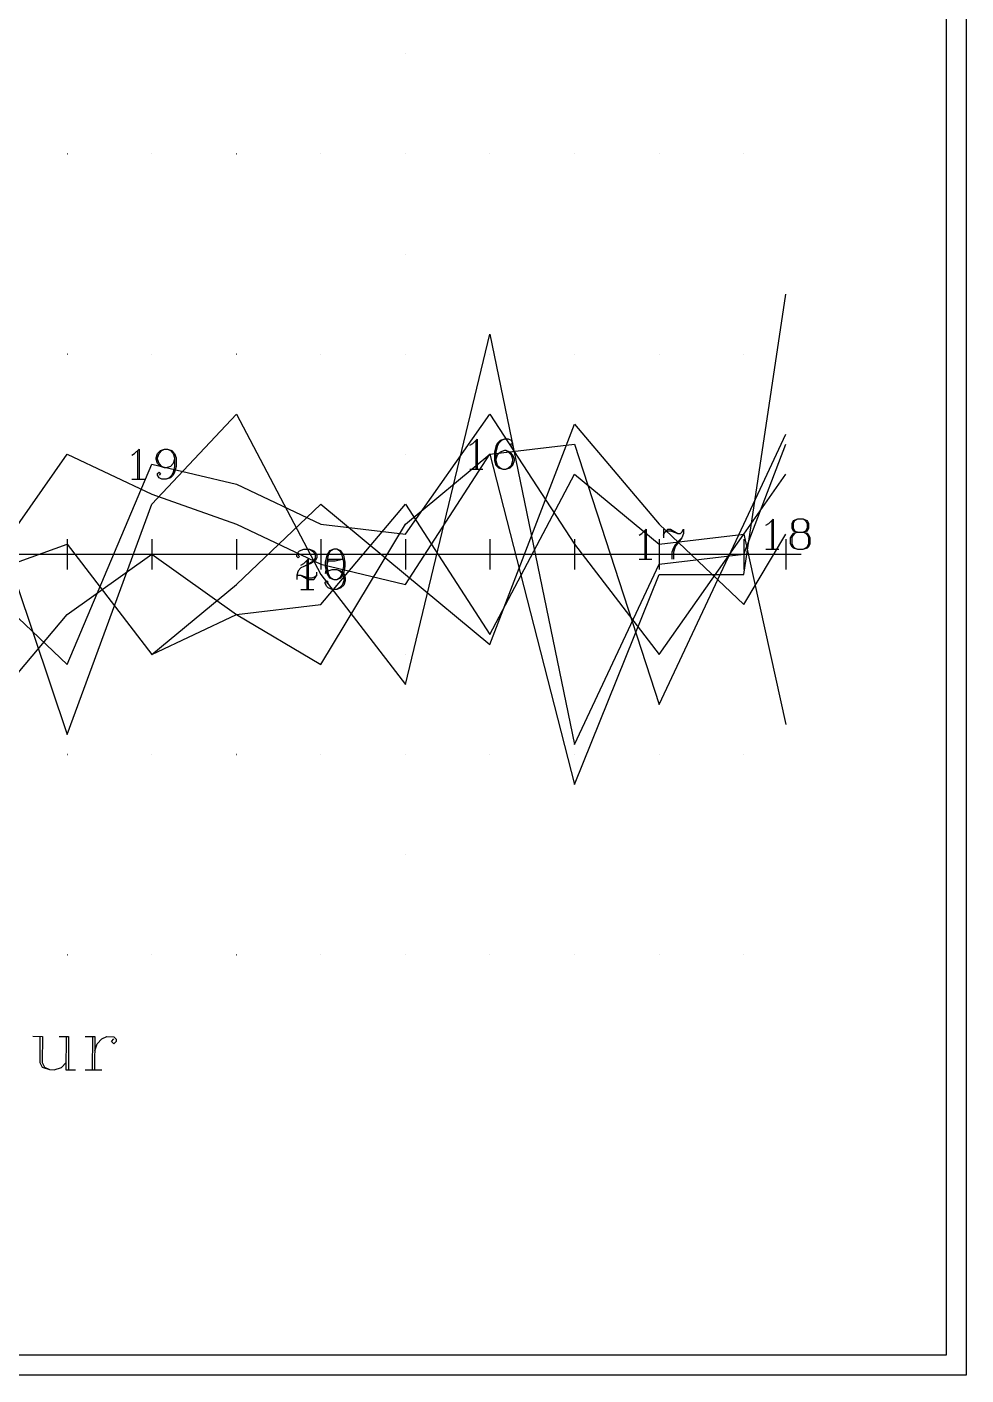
# Model space of a CAD drawing. Extents: x 10 to 200, y 0 to 250.
# Drawn here: x 153.1 to 200, y 0 to 67.3 of the extents above; entities that cross this region are included whole.
import ezdxf

# ---------------------------------------------------------------- set-up
doc = ezdxf.new("R2010")
doc.units = 0
doc.linetypes.add('1', pattern=[0])
for name, color, linetype in [('1', 7, '1'), ('2', 7, '1'), ('3', 7, '1')]:
    doc.layers.add(name, color=color, linetype=linetype)

msp = doc.modelspace()

# ---------------------------------------------------------------- linework, layer by layer
at = {"layer": '1'}
for p, q in [((175.5, 46.68), (175.5, 45.25)), ((158.6, 46.18), (158.6, 44.75)), ((175.21, 45.25), (175.85, 45.25)), ((158.31, 44.75), (158.95, 44.75)), ((190.29, 42.68), (190.29, 41.25)), ((155.08, 41.76), (155.08, 40.24)), ((159.31, 41.76), (159.31, 40.24)), ((163.54, 41.76), (163.54, 40.24)), ((167.76, 41.76), (167.76, 40.24)), ((171.99, 41.76), (171.99, 40.24)), ((176.21, 41.76), (176.21, 40.24)), ((180.44, 41.76), (180.44, 40.24)), ((183.95, 42.18), (183.95, 40.75)), ((184.66, 41.76), (184.66, 40.24)), ((184.88, 42.25), (184.88, 41.82)), ((188.89, 41.76), (188.89, 40.24)), ((191, 41.76), (191, 40.24)), ((190, 41.25), (190.64, 41.25)), ((154.32, 41), (155.85, 41)), ((158.55, 41), (160.07, 41)), ((162.77, 41), (164.3, 41)), ((167, 41), (168.52, 41)), ((167.05, 40.68), (167.05, 39.25)), ((168.12, 40.75), (167.97, 40.04)), ((168.12, 40.75), (168.83, 40.75)), ((171.22, 41), (172.75, 41)), ((175.45, 41), (176.97, 41)), ((179.67, 41), (181.2, 41)), ((183.66, 40.75), (184.3, 40.75)), ((183.9, 41), (185.42, 41)), ((188.13, 41), (189.65, 41)), ((190.24, 41), (191.76, 41)), ((166.76, 39.25), (167.4, 39.25))]:
    msp.add_line(p, q, dxfattribs=at)
for points in [[(95.93, 34), (100.15, 42.5), (104.38, 35.5), (108.61, 46), (112.83, 37), (117.06, 43), (121.28, 41), (125.51, 43), (129.73, 40.5), (133.96, 34), (138.18, 48.5), (142.41, 36), (146.63, 39), (150.86, 40), (155.08, 41.5), (159.31, 36), (163.54, 38), (167.76, 35.5), (171.99, 42.5), (176.21, 46), (180.44, 29.5), (184.66, 40), (188.89, 40), (191, 54)], [(95.93, 39.5), (100.15, 41), (104.38, 38), (108.61, 43.5), (112.83, 44), (117.06, 35.5), (121.28, 37), (125.51, 26.5), (129.73, 35.5), (133.96, 41.5), (138.18, 34), (142.41, 47.5), (146.63, 48), (150.86, 44.5), (155.08, 32), (159.31, 43.5), (163.54, 48), (167.76, 40), (171.99, 34.5), (176.21, 52), (180.44, 31.5), (184.66, 40.5), (188.89, 41), (191, 46.5)], [(95.93, 39.5), (100.15, 42), (104.38, 35), (108.61, 42.5), (112.83, 43), (117.06, 35), (121.28, 40.5), (125.51, 39.5), (129.73, 42), (133.96, 42), (138.18, 40), (142.41, 48), (146.63, 40), (150.86, 33), (155.08, 38), (159.31, 41), (163.54, 38), (167.76, 38.5), (171.99, 43.5), (176.21, 37), (180.44, 45), (184.66, 41.5), (188.89, 42), (191, 45)], [(95.93, 40), (100.15, 43.5), (104.38, 41), (108.61, 39.5), (112.83, 40.5), (117.06, 38.5), (121.28, 40.5), (125.51, 41), (129.73, 39.5), (133.96, 26), (138.18, 44.5), (142.41, 40), (146.63, 34), (150.86, 39.5), (155.08, 35.5), (159.31, 45.5), (163.54, 44.5), (167.76, 42.5), (171.99, 42), (176.21, 48), (180.44, 41.5), (184.66, 36), (188.89, 42), (191, 32.5)], [(95.93, 39.5), (100.15, 43), (104.38, 42), (108.61, 42), (112.83, 39), (117.06, 40), (121.28, 42.5), (125.51, 37.5), (129.73, 36), (133.96, 46), (138.18, 44), (142.41, 39.5), (146.63, 41.5), (150.86, 40), (155.08, 41.5), (159.31, 36), (163.54, 39.5), (167.76, 43.5), (171.99, 40), (176.21, 36.5), (180.44, 47.5), (184.66, 42.5), (188.89, 38.5), (191, 42)], [(95.93, 45.5), (100.15, 40), (104.38, 45.5), (108.61, 40), (112.83, 42), (117.06, 41.5), (121.28, 41.5), (125.51, 44), (129.73, 41.5), (133.96, 34), (138.18, 41.5), (142.41, 45.5), (146.63, 42.5), (150.86, 40), (155.08, 46), (159.31, 44), (163.54, 42.5), (167.76, 40.5), (171.99, 39.5), (176.21, 46), (180.44, 46.5), (184.66, 33.5), (188.89, 42.5), (191, 47)], [(175.21, 46.46), (175.35, 46.54), (175.57, 46.75), (175.57, 45.25)], [(177.28, 46.54), (177.21, 46.46), (177.28, 46.39), (177.35, 46.46), (177.35, 46.54), (177.28, 46.68), (177.14, 46.75), (176.93, 46.75), (176.71, 46.68), (176.57, 46.54), (176.5, 46.39), (176.43, 46.11), (176.43, 45.68), (176.5, 45.46), (176.64, 45.32), (176.85, 45.25), (177, 45.25), (177.21, 45.32), (177.35, 45.46), (177.43, 45.68), (177.43, 45.75), (177.35, 45.96), (177.21, 46.11), (177, 46.18), (176.93, 46.18), (176.71, 46.11), (176.57, 45.96), (176.5, 45.75)], [(176.93, 46.75), (176.78, 46.68), (176.64, 46.54), (176.57, 46.39), (176.5, 46.11), (176.5, 45.68), (176.57, 45.46), (176.71, 45.32), (176.85, 45.25)], [(158.31, 45.96), (158.45, 46.04), (158.67, 46.25), (158.67, 44.75)], [(160.45, 45.75), (160.38, 45.54), (160.24, 45.39), (160.02, 45.32), (159.95, 45.32), (159.74, 45.39), (159.6, 45.54), (159.52, 45.75), (159.52, 45.82), (159.6, 46.04), (159.74, 46.18), (159.95, 46.25), (160.1, 46.25), (160.31, 46.18), (160.45, 46.04), (160.52, 45.82), (160.52, 45.39), (160.45, 45.11), (160.38, 44.96), (160.24, 44.82), (160.02, 44.75), (159.81, 44.75), (159.67, 44.82), (159.6, 44.96), (159.6, 45.04), (159.67, 45.11), (159.74, 45.04), (159.67, 44.96)], [(159.95, 45.32), (159.81, 45.39), (159.67, 45.54), (159.6, 45.75), (159.6, 45.82), (159.67, 46.04), (159.81, 46.18), (159.95, 46.25)], [(160.1, 46.25), (160.24, 46.18), (160.38, 46.04), (160.45, 45.82), (160.45, 45.39), (160.38, 45.11), (160.31, 44.96), (160.17, 44.82), (160.02, 44.75)], [(177, 45.25), (177.14, 45.32), (177.28, 45.46), (177.35, 45.68), (177.35, 45.75), (177.28, 45.96), (177.14, 46.11), (177, 46.18)], [(190, 42.46), (190.14, 42.54), (190.36, 42.75), (190.36, 41.25)], [(191.57, 42.75), (191.36, 42.68), (191.29, 42.54), (191.29, 42.32), (191.36, 42.18), (191.57, 42.11), (191.86, 42.11), (192.07, 42.18), (192.14, 42.32), (192.14, 42.54), (192.07, 42.68), (191.86, 42.75), (191.57, 42.75)], [(191.57, 42.75), (191.43, 42.68), (191.36, 42.54), (191.36, 42.32), (191.43, 42.18), (191.57, 42.11)], [(191.86, 42.11), (192, 42.18), (192.07, 42.32), (192.07, 42.54), (192, 42.68), (191.86, 42.75)], [(183.66, 41.96), (183.8, 42.04), (184.02, 42.25), (184.02, 40.75)], [(184.88, 41.96), (184.95, 42.11), (185.09, 42.25), (185.23, 42.25), (185.59, 42.04), (185.73, 42.04), (185.8, 42.11), (185.88, 42.25)], [(184.95, 42.11), (185.09, 42.18), (185.23, 42.18), (185.59, 42.04)], [(185.8, 41.82), (185.45, 41.46), (185.38, 41.32), (185.3, 41.11), (185.3, 40.75)], [(185.88, 42.25), (185.88, 42.04), (185.8, 41.82), (185.52, 41.46), (185.45, 41.32), (185.38, 41.11), (185.38, 40.75)], [(191.57, 42.11), (191.36, 42.04), (191.29, 41.96), (191.21, 41.82), (191.21, 41.54), (191.29, 41.39), (191.36, 41.32), (191.57, 41.25), (191.86, 41.25), (192.07, 41.32), (192.14, 41.39), (192.21, 41.54), (192.21, 41.82), (192.14, 41.96), (192.07, 42.04), (191.86, 42.11)], [(191.57, 42.11), (191.43, 42.04), (191.36, 41.96), (191.29, 41.82), (191.29, 41.54), (191.36, 41.39), (191.43, 41.32), (191.57, 41.25)], [(191.86, 41.25), (192, 41.32), (192.07, 41.39), (192.14, 41.54), (192.14, 41.82), (192.07, 41.96), (192, 42.04), (191.86, 42.11)], [(166.62, 40.96), (166.69, 40.89), (166.62, 40.82), (166.55, 40.89), (166.55, 40.96), (166.62, 41.11), (166.69, 41.18), (166.9, 41.25), (167.19, 41.25), (167.4, 41.18), (167.47, 41.11), (167.55, 40.96), (167.55, 40.82), (167.47, 40.68), (167.26, 40.54), (166.9, 40.39), (166.76, 40.32), (166.62, 40.18), (166.55, 39.96), (166.55, 39.75)], [(167.19, 41.25), (167.33, 41.18), (167.4, 41.11), (167.47, 40.96), (167.47, 40.82), (167.4, 40.68), (167.19, 40.54), (166.9, 40.39)], [(168.4, 41.25), (168.19, 41.18), (168.05, 40.96), (167.97, 40.61), (167.97, 40.39), (168.05, 40.04), (168.19, 39.82), (168.4, 39.75), (168.55, 39.75), (168.76, 39.82), (168.9, 40.04), (168.97, 40.39), (168.97, 40.61), (168.9, 40.96), (168.76, 41.18), (168.55, 41.25), (168.4, 41.25)], [(168.4, 41.25), (168.26, 41.18), (168.19, 41.11), (168.12, 40.96), (168.05, 40.61), (168.05, 40.39), (168.12, 40.04), (168.19, 39.89), (168.26, 39.82), (168.4, 39.75)], [(168.55, 39.75), (168.69, 39.82), (168.76, 39.89), (168.83, 40.04), (168.9, 40.39), (168.9, 40.61), (168.83, 40.96), (168.76, 41.11), (168.69, 41.18), (168.55, 41.25)], [(95.93, 41), (100.15, 41), (104.38, 41), (108.61, 41), (112.83, 41), (117.06, 41), (121.28, 41), (125.51, 41), (129.73, 41), (133.96, 41), (138.18, 41), (142.41, 41), (146.63, 41), (150.86, 41), (155.08, 41), (159.31, 41), (163.54, 41), (167.76, 41), (171.99, 41), (176.21, 41), (180.44, 41), (184.66, 41), (188.89, 41), (191, 41)], [(166.76, 40.46), (166.9, 40.54), (167.12, 40.75), (167.12, 39.25)], [(168.12, 40.68), (168.47, 40.68), (168.83, 40.75)], [(166.55, 39.89), (166.62, 39.96), (166.76, 39.96), (167.12, 39.82), (167.33, 39.82), (167.47, 39.89), (167.55, 39.96)], [(166.76, 39.96), (167.12, 39.75), (167.4, 39.75), (167.47, 39.82), (167.55, 39.96), (167.55, 40.11)], [(167.97, 40.04), (168.12, 40.18), (168.33, 40.25), (168.55, 40.25), (168.76, 40.18), (168.9, 40.04), (168.97, 39.82), (168.97, 39.68), (168.9, 39.46), (168.76, 39.32), (168.55, 39.25), (168.33, 39.25), (168.12, 39.32), (168.05, 39.39), (167.97, 39.54), (167.97, 39.61), (168.05, 39.68), (168.12, 39.61), (168.05, 39.54)], [(168.55, 40.25), (168.69, 40.18), (168.83, 40.04), (168.9, 39.82), (168.9, 39.68), (168.83, 39.46), (168.69, 39.32), (168.55, 39.25)]]:
    msp.add_lwpolyline(points, dxfattribs=at)
at = {"layer": '2'}
for p, q in [((153.37, 16.93), (153.84, 16.92)), ((154.68, 16.92), (155.15, 16.92)), ((155.03, 16.92), (155.02, 15.25)), ((155.15, 16.92), (155.14, 15.25)), ((155.98, 16.91), (156.46, 16.91)), ((156.34, 16.91), (156.33, 15.24)), ((156.46, 16.91), (156.45, 15.24)), ((155.02, 15.25), (155.5, 15.25)), ((155.98, 15.25), (156.81, 15.24))]:
    msp.add_line(p, q, dxfattribs=at)
for points in [[(11, 1), (11, 249), (199, 249), (199, 1), (11, 1)], [(171.99, 66), (171.98, 66), (171.98, 66), (171.99, 66), (171.99, 66)], [(155.09, 61), (155.08, 61), (155.08, 61), (155.09, 61), (155.09, 61)], [(159.31, 61), (159.31, 61), (159.31, 61), (159.31, 61), (159.31, 61)], [(163.54, 61), (163.53, 61), (163.53, 61), (163.54, 61), (163.54, 61)], [(167.76, 61), (167.76, 61), (167.76, 61), (167.76, 61), (167.76, 61)], [(171.99, 61), (171.98, 61), (171.98, 61), (171.99, 61), (171.99, 61)], [(171.99, 61), (171.98, 61), (171.98, 61), (171.99, 61), (171.99, 61)], [(176.21, 61), (176.21, 61), (176.21, 61), (176.21, 61), (176.21, 61)], [(180.44, 61), (180.44, 61), (180.44, 61), (180.44, 61), (180.44, 61)], [(184.66, 61), (184.66, 61), (184.66, 61), (184.66, 61), (184.66, 61)], [(188.89, 61), (188.89, 61), (188.89, 61), (188.89, 61), (188.89, 61)], [(171.99, 56), (171.98, 56), (171.98, 56), (171.99, 56), (171.99, 56)], [(155.09, 51), (155.08, 51), (155.08, 51), (155.09, 51), (155.09, 51)], [(159.31, 51), (159.31, 51), (159.31, 51), (159.31, 51), (159.31, 51)], [(163.54, 51), (163.53, 51), (163.53, 51), (163.54, 51), (163.54, 51)], [(167.76, 51), (167.76, 51), (167.76, 51), (167.76, 51), (167.76, 51)], [(171.99, 51), (171.98, 51), (171.98, 51), (171.99, 51), (171.99, 51)], [(171.99, 51), (171.98, 51), (171.98, 51), (171.99, 51), (171.99, 51)], [(176.21, 51), (176.21, 51), (176.21, 51), (176.21, 51), (176.21, 51)], [(180.44, 51), (180.44, 51), (180.44, 51), (180.44, 51), (180.44, 51)], [(184.66, 51), (184.66, 51), (184.66, 51), (184.66, 51), (184.66, 51)], [(188.89, 51), (188.89, 51), (188.89, 51), (188.89, 51), (188.89, 51)], [(171.99, 46), (171.98, 46), (171.98, 46), (171.99, 46), (171.99, 46)], [(155.09, 41), (155.08, 41), (155.08, 41), (155.09, 41), (155.09, 41)], [(159.31, 41), (159.31, 41), (159.31, 41), (159.31, 41), (159.31, 41)], [(163.54, 41), (163.53, 41), (163.53, 41), (163.54, 41), (163.54, 41)], [(167.76, 41), (167.76, 41), (167.76, 41), (167.76, 41), (167.76, 41)], [(171.99, 41), (171.98, 41), (171.98, 41), (171.99, 41), (171.99, 41)], [(171.99, 41), (171.98, 41), (171.98, 41), (171.99, 41), (171.99, 41)], [(176.21, 41), (176.21, 41), (176.21, 41), (176.21, 41), (176.21, 41)], [(180.44, 41), (180.44, 41), (180.44, 41), (180.44, 41), (180.44, 41)], [(184.66, 41), (184.66, 41), (184.66, 41), (184.66, 41), (184.66, 41)], [(188.89, 41), (188.89, 41), (188.89, 41), (188.89, 41), (188.89, 41)], [(171.99, 36), (171.98, 36), (171.98, 36), (171.99, 36), (171.99, 36)], [(155.09, 31), (155.08, 31), (155.08, 31), (155.09, 31), (155.09, 31)], [(159.31, 31), (159.31, 31), (159.31, 31), (159.31, 31), (159.31, 31)], [(163.54, 31), (163.53, 31), (163.53, 31), (163.54, 31), (163.54, 31)], [(167.76, 31), (167.76, 31), (167.76, 31), (167.76, 31), (167.76, 31)], [(171.99, 31), (171.98, 31), (171.98, 31), (171.99, 31), (171.99, 31)], [(171.99, 31), (171.98, 31), (171.98, 31), (171.99, 31), (171.99, 31)], [(176.21, 31), (176.21, 31), (176.21, 31), (176.21, 31), (176.21, 31)], [(180.44, 31), (180.44, 31), (180.44, 31), (180.44, 31), (180.44, 31)], [(184.66, 31), (184.66, 31), (184.66, 31), (184.66, 31), (184.66, 31)], [(188.89, 31), (188.89, 31), (188.89, 31), (188.89, 31), (188.89, 31)], [(171.99, 26), (171.98, 26), (171.98, 26), (171.99, 26), (171.99, 26)], [(155.09, 21), (155.08, 21), (155.08, 21), (155.09, 21), (155.09, 21)], [(159.31, 21), (159.31, 21), (159.31, 21), (159.31, 21), (159.31, 21)], [(163.54, 21), (163.53, 21), (163.53, 21), (163.54, 21), (163.54, 21)], [(167.76, 21), (167.76, 21), (167.76, 21), (167.76, 21), (167.76, 21)], [(171.99, 21), (171.98, 21), (171.98, 21), (171.99, 21), (171.99, 21)], [(171.99, 21), (171.98, 21), (171.98, 21), (171.99, 21), (171.99, 21)], [(176.21, 21), (176.21, 21), (176.21, 21), (176.21, 21), (176.21, 21)], [(180.44, 21), (180.44, 21), (180.44, 21), (180.44, 21), (180.44, 21)], [(184.66, 21), (184.66, 21), (184.66, 21), (184.66, 21), (184.66, 21)], [(188.89, 21), (188.89, 21), (188.89, 21), (188.89, 21), (188.89, 21)], [(153.72, 16.93), (153.72, 15.62), (153.83, 15.38), (154.19, 15.26), (154.43, 15.25), (154.79, 15.37), (155.03, 15.61)], [(153.84, 16.92), (153.83, 15.62), (153.95, 15.38), (154.19, 15.26)], [(156.46, 16.2), (156.58, 16.55), (156.82, 16.79), (157.06, 16.91), (157.41, 16.9), (157.53, 16.78), (157.53, 16.67), (157.41, 16.55), (157.29, 16.67), (157.41, 16.79)]]:
    msp.add_lwpolyline(points, dxfattribs=at)
at = {"layer": '3'}
msp.add_lwpolyline([(10, 0), (10, 250), (200, 250), (200, 0), (10, 0)], dxfattribs=at)

doc.saveas('drawing.dxf')
